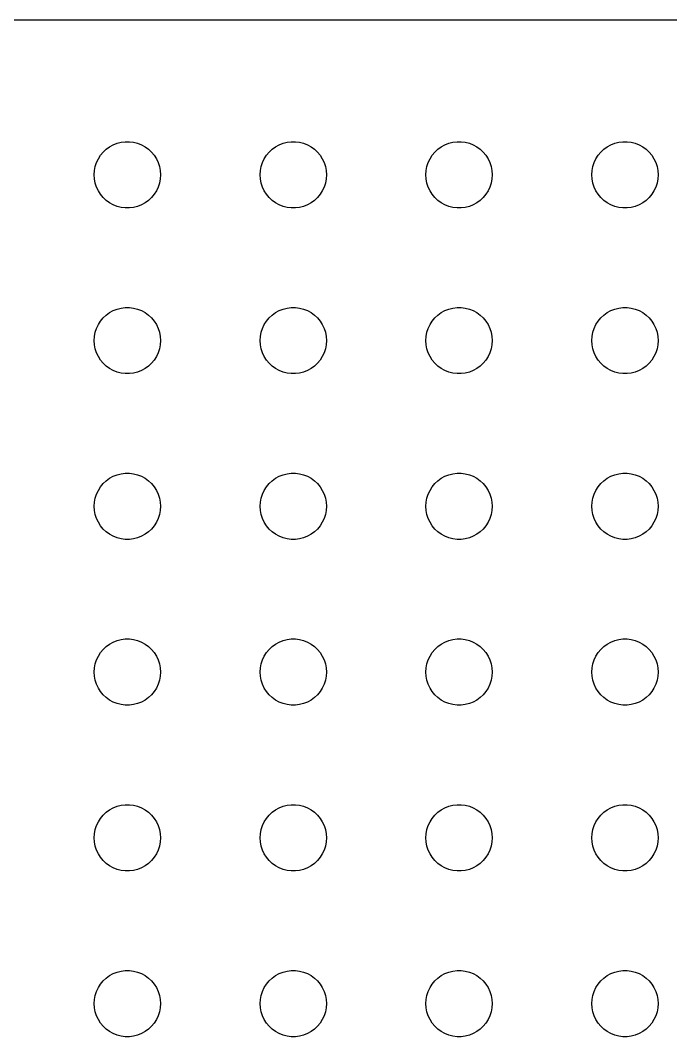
# Model space of a CAD drawing. Header units: metres. Extents: x -112 to 112, y -97 to 97.
# Drawn here: x 55.16 to 84.57, y 51 to 96.99 of the extents above; entities that cross this region are included whole.
import ezdxf

# ---------------------------------------------------------------- set-up
doc = ezdxf.new("R2010")
doc.units = ezdxf.units.M

msp = doc.modelspace()

# ---------------------------------------------------------------- linework, layer by layer
for p, q in [((107.314, 96.9901), (-107.314, 96.9901)), ((58.9065, 91.0268), (59.0439, 91.1558)), ((59.0439, 91.1558), (59.1963, 91.2665)), ((59.1963, 91.2665), (59.3613, 91.3572)), ((59.3613, 91.3572), (59.5365, 91.4266)), ((59.5365, 91.4266), (59.7189, 91.4734)), ((59.7189, 91.4734), (59.9058, 91.497)), ((59.9058, 91.497), (60.0942, 91.497)), ((60.0942, 91.497), (60.2811, 91.4734)), ((60.2811, 91.4734), (60.4635, 91.4266)), ((60.4635, 91.4266), (60.6387, 91.3572)), ((60.6387, 91.3572), (60.8037, 91.2665)), ((60.8037, 91.2665), (60.9561, 91.1558)), ((60.9561, 91.1558), (61.0934, 91.0268)), ((66.4065, 91.0268), (66.5439, 91.1558)), ((66.5439, 91.1558), (66.6963, 91.2665)), ((66.6963, 91.2665), (66.8613, 91.3572)), ((66.8613, 91.3572), (67.0365, 91.4266)), ((67.0365, 91.4266), (67.2189, 91.4734)), ((67.2189, 91.4734), (67.4058, 91.497)), ((67.4058, 91.497), (67.5942, 91.497)), ((67.5942, 91.497), (67.7811, 91.4734)), ((67.7811, 91.4734), (67.9635, 91.4266)), ((67.9635, 91.4266), (68.1387, 91.3572)), ((68.1387, 91.3572), (68.3037, 91.2665)), ((68.3037, 91.2665), (68.4561, 91.1558)), ((68.4561, 91.1558), (68.5934, 91.0268)), ((73.9065, 91.0268), (74.0439, 91.1558)), ((74.0439, 91.1558), (74.1963, 91.2665)), ((74.1963, 91.2665), (74.3613, 91.3572)), ((74.3613, 91.3572), (74.5365, 91.4266)), ((74.5365, 91.4266), (74.7189, 91.4734)), ((74.7189, 91.4734), (74.9058, 91.497)), ((74.9058, 91.497), (75.0942, 91.497)), ((75.0942, 91.497), (75.2811, 91.4734)), ((75.2811, 91.4734), (75.4635, 91.4266)), ((75.4635, 91.4266), (75.6387, 91.3572)), ((75.6387, 91.3572), (75.8037, 91.2665)), ((75.8037, 91.2665), (75.9561, 91.1558)), ((75.9561, 91.1558), (76.0934, 91.0268)), ((81.4065, 91.0268), (81.5439, 91.1558)), ((81.5439, 91.1558), (81.6963, 91.2665)), ((81.6963, 91.2665), (81.8613, 91.3572)), ((81.8613, 91.3572), (82.0365, 91.4266)), ((82.0365, 91.4266), (82.2189, 91.4734)), ((82.2189, 91.4734), (82.4058, 91.497)), ((82.4058, 91.497), (82.5942, 91.497)), ((82.5942, 91.497), (82.7811, 91.4734)), ((82.7811, 91.4734), (82.9635, 91.4266)), ((82.9635, 91.4266), (83.1387, 91.3572)), ((83.1387, 91.3572), (83.3037, 91.2665)), ((83.3037, 91.2665), (83.4561, 91.1558)), ((83.4561, 91.1558), (83.5934, 91.0268)), ((58.6053, 90.5522), (58.6855, 90.7226)), ((58.6855, 90.7226), (58.7865, 90.8817)), ((58.7865, 90.8817), (58.9065, 91.0268)), ((61.0934, 91.0268), (61.2135, 90.8817)), ((61.2135, 90.8817), (61.3145, 90.7226)), ((61.3145, 90.7226), (61.3947, 90.5522)), ((66.1053, 90.5522), (66.1855, 90.7226)), ((66.1855, 90.7226), (66.2865, 90.8817)), ((66.2865, 90.8817), (66.4065, 91.0268)), ((68.5934, 91.0268), (68.7135, 90.8817)), ((68.7135, 90.8817), (68.8145, 90.7226)), ((68.8145, 90.7226), (68.8947, 90.5522)), ((73.6053, 90.5522), (73.6855, 90.7226)), ((73.6855, 90.7226), (73.7865, 90.8817)), ((73.7865, 90.8817), (73.9065, 91.0268)), ((76.0934, 91.0268), (76.2135, 90.8817)), ((76.2135, 90.8817), (76.3145, 90.7226)), ((76.3145, 90.7226), (76.3947, 90.5522)), ((81.1053, 90.5522), (81.1855, 90.7226)), ((81.1855, 90.7226), (81.2865, 90.8817)), ((81.2865, 90.8817), (81.4065, 91.0268)), ((83.5934, 91.0268), (83.7135, 90.8817)), ((83.7135, 90.8817), (83.8145, 90.7226)), ((83.8145, 90.7226), (83.8947, 90.5522)), ((58.5, 90), (58.5118, 90.188)), ((58.5118, 90.188), (58.5471, 90.373)), ((58.5471, 90.373), (58.6053, 90.5522)), ((61.3947, 90.5522), (61.4529, 90.373)), ((61.4529, 90.373), (61.4882, 90.188)), ((61.4882, 90.188), (61.5, 90)), ((66, 90), (66.0118, 90.188)), ((66.0118, 90.188), (66.0471, 90.373)), ((66.0471, 90.373), (66.1053, 90.5522)), ((68.8947, 90.5522), (68.9529, 90.373)), ((68.9529, 90.373), (68.9882, 90.188)), ((68.9882, 90.188), (69, 90)), ((73.5, 90), (73.5118, 90.188)), ((73.5118, 90.188), (73.5471, 90.373)), ((73.5471, 90.373), (73.6053, 90.5522)), ((76.3947, 90.5522), (76.4529, 90.373)), ((76.4529, 90.373), (76.4882, 90.188)), ((76.4882, 90.188), (76.5, 90)), ((81, 90), (81.0118, 90.188)), ((81.0118, 90.188), (81.0471, 90.373)), ((81.0471, 90.373), (81.1053, 90.5522)), ((83.8947, 90.5522), (83.9529, 90.373)), ((83.9529, 90.373), (83.9882, 90.188)), ((83.9882, 90.188), (84, 90)), ((58.5118, 89.812), (58.5, 90)), ((58.5471, 89.627), (58.5118, 89.812)), ((61.4882, 89.812), (61.4529, 89.627)), ((61.5, 90), (61.4882, 89.812)), ((66.0118, 89.812), (66, 90)), ((66.0471, 89.627), (66.0118, 89.812)), ((68.9882, 89.812), (68.9529, 89.627)), ((69, 90), (68.9882, 89.812)), ((73.5118, 89.812), (73.5, 90)), ((73.5471, 89.627), (73.5118, 89.812)), ((76.4882, 89.812), (76.4529, 89.627)), ((76.5, 90), (76.4882, 89.812)), ((81.0118, 89.812), (81, 90)), ((81.0471, 89.627), (81.0118, 89.812)), ((83.9882, 89.812), (83.9529, 89.627)), ((84, 90), (83.9882, 89.812)), ((58.6053, 89.4478), (58.5471, 89.627)), ((58.6855, 89.2774), (58.6053, 89.4478)), ((58.7865, 89.1183), (58.6855, 89.2774)), ((61.3145, 89.2774), (61.2135, 89.1183)), ((61.3947, 89.4478), (61.3145, 89.2774)), ((61.4529, 89.627), (61.3947, 89.4478)), ((66.1053, 89.4478), (66.0471, 89.627)), ((66.1855, 89.2774), (66.1053, 89.4478)), ((66.2865, 89.1183), (66.1855, 89.2774)), ((68.8145, 89.2774), (68.7135, 89.1183)), ((68.8947, 89.4478), (68.8145, 89.2774)), ((68.9529, 89.627), (68.8947, 89.4478)), ((73.6053, 89.4478), (73.5471, 89.627)), ((73.6855, 89.2774), (73.6053, 89.4478)), ((73.7865, 89.1183), (73.6855, 89.2774)), ((76.3145, 89.2774), (76.2135, 89.1183)), ((76.3947, 89.4478), (76.3145, 89.2774)), ((76.4529, 89.627), (76.3947, 89.4478)), ((81.1053, 89.4478), (81.0471, 89.627)), ((81.1855, 89.2774), (81.1053, 89.4478)), ((81.2865, 89.1183), (81.1855, 89.2774)), ((83.8145, 89.2774), (83.7135, 89.1183)), ((83.8947, 89.4478), (83.8145, 89.2774)), ((83.9529, 89.627), (83.8947, 89.4478)), ((58.9065, 88.9732), (58.7865, 89.1183)), ((59.0439, 88.8442), (58.9065, 88.9732)), ((59.1963, 88.7335), (59.0439, 88.8442)), ((60.9561, 88.8442), (60.8037, 88.7335)), ((61.0934, 88.9732), (60.9561, 88.8442)), ((61.2135, 89.1183), (61.0934, 88.9732)), ((66.4065, 88.9732), (66.2865, 89.1183)), ((66.5439, 88.8442), (66.4065, 88.9732)), ((66.6963, 88.7335), (66.5439, 88.8442)), ((68.4561, 88.8442), (68.3037, 88.7335)), ((68.5934, 88.9732), (68.4561, 88.8442)), ((68.7135, 89.1183), (68.5934, 88.9732)), ((73.9065, 88.9732), (73.7865, 89.1183)), ((74.0439, 88.8442), (73.9065, 88.9732)), ((74.1963, 88.7335), (74.0439, 88.8442)), ((75.9561, 88.8442), (75.8037, 88.7335)), ((76.0934, 88.9732), (75.9561, 88.8442)), ((76.2135, 89.1183), (76.0934, 88.9732)), ((81.4065, 88.9732), (81.2865, 89.1183)), ((81.5439, 88.8442), (81.4065, 88.9732)), ((81.6963, 88.7335), (81.5439, 88.8442)), ((83.4561, 88.8442), (83.3037, 88.7335)), ((83.5934, 88.9732), (83.4561, 88.8442)), ((83.7135, 89.1183), (83.5934, 88.9732)), ((59.3613, 88.6428), (59.1963, 88.7335)), ((59.5365, 88.5734), (59.3613, 88.6428)), ((59.7189, 88.5266), (59.5365, 88.5734)), ((59.9058, 88.503), (59.7189, 88.5266)), ((60.0942, 88.503), (59.9058, 88.503)), ((60.2811, 88.5266), (60.0942, 88.503)), ((60.4635, 88.5734), (60.2811, 88.5266)), ((60.6387, 88.6428), (60.4635, 88.5734)), ((60.8037, 88.7335), (60.6387, 88.6428)), ((66.8613, 88.6428), (66.6963, 88.7335)), ((67.0365, 88.5734), (66.8613, 88.6428)), ((67.2189, 88.5266), (67.0365, 88.5734)), ((67.4058, 88.503), (67.2189, 88.5266)), ((67.5942, 88.503), (67.4058, 88.503)), ((67.7811, 88.5266), (67.5942, 88.503)), ((67.9635, 88.5734), (67.7811, 88.5266)), ((68.1387, 88.6428), (67.9635, 88.5734)), ((68.3037, 88.7335), (68.1387, 88.6428)), ((74.3613, 88.6428), (74.1963, 88.7335)), ((74.5365, 88.5734), (74.3613, 88.6428)), ((74.7189, 88.5266), (74.5365, 88.5734)), ((74.9058, 88.503), (74.7189, 88.5266)), ((75.0942, 88.503), (74.9058, 88.503)), ((75.2811, 88.5266), (75.0942, 88.503)), ((75.4635, 88.5734), (75.2811, 88.5266)), ((75.6387, 88.6428), (75.4635, 88.5734)), ((75.8037, 88.7335), (75.6387, 88.6428)), ((81.8613, 88.6428), (81.6963, 88.7335)), ((82.0365, 88.5734), (81.8613, 88.6428)), ((82.2189, 88.5266), (82.0365, 88.5734)), ((82.4058, 88.503), (82.2189, 88.5266)), ((82.5942, 88.503), (82.4058, 88.503)), ((82.7811, 88.5266), (82.5942, 88.503)), ((82.9635, 88.5734), (82.7811, 88.5266)), ((83.1387, 88.6428), (82.9635, 88.5734)), ((83.3037, 88.7335), (83.1387, 88.6428)), ((59.0439, 83.6558), (59.1963, 83.7665)), ((59.1963, 83.7665), (59.3613, 83.8572)), ((59.3613, 83.8572), (59.5365, 83.9266)), ((59.5365, 83.9266), (59.7189, 83.9734)), ((59.7189, 83.9734), (59.9058, 83.997)), ((59.9058, 83.997), (60.0942, 83.997)), ((60.0942, 83.997), (60.2811, 83.9734)), ((60.2811, 83.9734), (60.4635, 83.9266)), ((60.4635, 83.9266), (60.6387, 83.8572)), ((60.6387, 83.8572), (60.8037, 83.7665)), ((60.8037, 83.7665), (60.9561, 83.6558)), ((66.5439, 83.6558), (66.6963, 83.7665)), ((66.6963, 83.7665), (66.8613, 83.8572)), ((66.8613, 83.8572), (67.0365, 83.9266)), ((67.0365, 83.9266), (67.2189, 83.9734)), ((67.2189, 83.9734), (67.4058, 83.997)), ((67.4058, 83.997), (67.5942, 83.997)), ((67.5942, 83.997), (67.7811, 83.9734)), ((67.7811, 83.9734), (67.9635, 83.9266)), ((67.9635, 83.9266), (68.1387, 83.8572)), ((68.1387, 83.8572), (68.3037, 83.7665)), ((68.3037, 83.7665), (68.4561, 83.6558)), ((74.0439, 83.6558), (74.1963, 83.7665)), ((74.1963, 83.7665), (74.3613, 83.8572)), ((74.3613, 83.8572), (74.5365, 83.9266)), ((74.5365, 83.9266), (74.7189, 83.9734)), ((74.7189, 83.9734), (74.9058, 83.997)), ((74.9058, 83.997), (75.0942, 83.997)), ((75.0942, 83.997), (75.2811, 83.9734)), ((75.2811, 83.9734), (75.4635, 83.9266)), ((75.4635, 83.9266), (75.6387, 83.8572)), ((75.6387, 83.8572), (75.8037, 83.7665)), ((75.8037, 83.7665), (75.9561, 83.6558)), ((81.5439, 83.6558), (81.6963, 83.7665)), ((81.6963, 83.7665), (81.8613, 83.8572)), ((81.8613, 83.8572), (82.0365, 83.9266)), ((82.0365, 83.9266), (82.2189, 83.9734)), ((82.2189, 83.9734), (82.4058, 83.997)), ((82.4058, 83.997), (82.5942, 83.997)), ((82.5942, 83.997), (82.7811, 83.9734)), ((82.7811, 83.9734), (82.9635, 83.9266)), ((82.9635, 83.9266), (83.1387, 83.8572)), ((83.1387, 83.8572), (83.3037, 83.7665)), ((83.3037, 83.7665), (83.4561, 83.6558)), ((58.6855, 83.2226), (58.7865, 83.3817)), ((58.7865, 83.3817), (58.9065, 83.5268)), ((58.9065, 83.5268), (59.0439, 83.6558)), ((60.9561, 83.6558), (61.0934, 83.5268)), ((61.0934, 83.5268), (61.2135, 83.3817)), ((61.2135, 83.3817), (61.3145, 83.2226)), ((66.1855, 83.2226), (66.2865, 83.3817)), ((66.2865, 83.3817), (66.4065, 83.5268)), ((66.4065, 83.5268), (66.5439, 83.6558)), ((68.4561, 83.6558), (68.5934, 83.5268)), ((68.5934, 83.5268), (68.7135, 83.3817)), ((68.7135, 83.3817), (68.8145, 83.2226)), ((73.6855, 83.2226), (73.7865, 83.3817)), ((73.7865, 83.3817), (73.9065, 83.5268)), ((73.9065, 83.5268), (74.0439, 83.6558)), ((75.9561, 83.6558), (76.0934, 83.5268)), ((76.0934, 83.5268), (76.2135, 83.3817)), ((76.2135, 83.3817), (76.3145, 83.2226)), ((81.1855, 83.2226), (81.2865, 83.3817)), ((81.2865, 83.3817), (81.4065, 83.5268)), ((81.4065, 83.5268), (81.5439, 83.6558)), ((83.4561, 83.6558), (83.5934, 83.5268)), ((83.5934, 83.5268), (83.7135, 83.3817)), ((83.7135, 83.3817), (83.8145, 83.2226)), ((58.5118, 82.688), (58.5471, 82.873)), ((58.5471, 82.873), (58.6053, 83.0522)), ((58.6053, 83.0522), (58.6855, 83.2226)), ((61.3145, 83.2226), (61.3947, 83.0522)), ((61.3947, 83.0522), (61.4529, 82.873)), ((61.4529, 82.873), (61.4882, 82.688)), ((66.0118, 82.688), (66.0471, 82.873)), ((66.0471, 82.873), (66.1053, 83.0522)), ((66.1053, 83.0522), (66.1855, 83.2226)), ((68.8145, 83.2226), (68.8947, 83.0522)), ((68.8947, 83.0522), (68.9529, 82.873)), ((68.9529, 82.873), (68.9882, 82.688)), ((73.5118, 82.688), (73.5471, 82.873)), ((73.5471, 82.873), (73.6053, 83.0522)), ((73.6053, 83.0522), (73.6855, 83.2226)), ((76.3145, 83.2226), (76.3947, 83.0522)), ((76.3947, 83.0522), (76.4529, 82.873)), ((76.4529, 82.873), (76.4882, 82.688)), ((81.0118, 82.688), (81.0471, 82.873)), ((81.0471, 82.873), (81.1053, 83.0522)), ((81.1053, 83.0522), (81.1855, 83.2226)), ((83.8145, 83.2226), (83.8947, 83.0522)), ((83.8947, 83.0522), (83.9529, 82.873)), ((83.9529, 82.873), (83.9882, 82.688)), ((58.5, 82.5), (58.5118, 82.688)), ((58.5118, 82.312), (58.5, 82.5)), ((61.4882, 82.688), (61.5, 82.5)), ((61.5, 82.5), (61.4882, 82.312)), ((66, 82.5), (66.0118, 82.688)), ((66.0118, 82.312), (66, 82.5)), ((68.9882, 82.688), (69, 82.5)), ((69, 82.5), (68.9882, 82.312)), ((73.5, 82.5), (73.5118, 82.688)), ((73.5118, 82.312), (73.5, 82.5)), ((76.4882, 82.688), (76.5, 82.5)), ((76.5, 82.5), (76.4882, 82.312)), ((81, 82.5), (81.0118, 82.688)), ((81.0118, 82.312), (81, 82.5)), ((83.9882, 82.688), (84, 82.5)), ((84, 82.5), (83.9882, 82.312)), ((58.5471, 82.127), (58.5118, 82.312)), ((58.6053, 81.9478), (58.5471, 82.127)), ((58.6855, 81.7774), (58.6053, 81.9478)), ((61.3947, 81.9478), (61.3145, 81.7774)), ((61.4529, 82.127), (61.3947, 81.9478)), ((61.4882, 82.312), (61.4529, 82.127)), ((66.0471, 82.127), (66.0118, 82.312)), ((66.1053, 81.9478), (66.0471, 82.127)), ((66.1855, 81.7774), (66.1053, 81.9478)), ((68.8947, 81.9478), (68.8145, 81.7774)), ((68.9529, 82.127), (68.8947, 81.9478)), ((68.9882, 82.312), (68.9529, 82.127)), ((73.5471, 82.127), (73.5118, 82.312)), ((73.6053, 81.9478), (73.5471, 82.127)), ((73.6855, 81.7774), (73.6053, 81.9478)), ((76.3947, 81.9478), (76.3145, 81.7774)), ((76.4529, 82.127), (76.3947, 81.9478)), ((76.4882, 82.312), (76.4529, 82.127)), ((81.0471, 82.127), (81.0118, 82.312)), ((81.1053, 81.9478), (81.0471, 82.127)), ((81.1855, 81.7774), (81.1053, 81.9478)), ((83.8947, 81.9478), (83.8145, 81.7774)), ((83.9529, 82.127), (83.8947, 81.9478)), ((83.9882, 82.312), (83.9529, 82.127)), ((58.7865, 81.6183), (58.6855, 81.7774)), ((58.9065, 81.4732), (58.7865, 81.6183)), ((59.0439, 81.3442), (58.9065, 81.4732)), ((61.0934, 81.4732), (60.9561, 81.3442)), ((61.2135, 81.6183), (61.0934, 81.4732)), ((61.3145, 81.7774), (61.2135, 81.6183)), ((66.2865, 81.6183), (66.1855, 81.7774)), ((66.4065, 81.4732), (66.2865, 81.6183)), ((66.5439, 81.3442), (66.4065, 81.4732)), ((68.5934, 81.4732), (68.4561, 81.3442)), ((68.7135, 81.6183), (68.5934, 81.4732)), ((68.8145, 81.7774), (68.7135, 81.6183)), ((73.7865, 81.6183), (73.6855, 81.7774)), ((73.9065, 81.4732), (73.7865, 81.6183)), ((74.0439, 81.3442), (73.9065, 81.4732)), ((76.0934, 81.4732), (75.9561, 81.3442)), ((76.2135, 81.6183), (76.0934, 81.4732)), ((76.3145, 81.7774), (76.2135, 81.6183)), ((81.2865, 81.6183), (81.1855, 81.7774)), ((81.4065, 81.4732), (81.2865, 81.6183)), ((81.5439, 81.3442), (81.4065, 81.4732)), ((83.5934, 81.4732), (83.4561, 81.3442)), ((83.7135, 81.6183), (83.5934, 81.4732)), ((83.8145, 81.7774), (83.7135, 81.6183)), ((59.1963, 81.2335), (59.0439, 81.3442)), ((59.3613, 81.1428), (59.1963, 81.2335)), ((59.5365, 81.0734), (59.3613, 81.1428)), ((59.7189, 81.0266), (59.5365, 81.0734)), ((59.9058, 81.003), (59.7189, 81.0266)), ((60.0942, 81.003), (59.9058, 81.003)), ((60.2811, 81.0266), (60.0942, 81.003)), ((60.4635, 81.0734), (60.2811, 81.0266)), ((60.6387, 81.1428), (60.4635, 81.0734)), ((60.8037, 81.2335), (60.6387, 81.1428)), ((60.9561, 81.3442), (60.8037, 81.2335)), ((66.6963, 81.2335), (66.5439, 81.3442)), ((66.8613, 81.1428), (66.6963, 81.2335)), ((67.0365, 81.0734), (66.8613, 81.1428)), ((67.2189, 81.0266), (67.0365, 81.0734)), ((67.4058, 81.003), (67.2189, 81.0266)), ((67.5942, 81.003), (67.4058, 81.003)), ((67.7811, 81.0266), (67.5942, 81.003)), ((67.9635, 81.0734), (67.7811, 81.0266)), ((68.1387, 81.1428), (67.9635, 81.0734)), ((68.3037, 81.2335), (68.1387, 81.1428)), ((68.4561, 81.3442), (68.3037, 81.2335)), ((74.1963, 81.2335), (74.0439, 81.3442)), ((74.3613, 81.1428), (74.1963, 81.2335)), ((74.5365, 81.0734), (74.3613, 81.1428)), ((74.7189, 81.0266), (74.5365, 81.0734)), ((74.9058, 81.003), (74.7189, 81.0266)), ((75.0942, 81.003), (74.9058, 81.003)), ((75.2811, 81.0266), (75.0942, 81.003)), ((75.4635, 81.0734), (75.2811, 81.0266)), ((75.6387, 81.1428), (75.4635, 81.0734)), ((75.8037, 81.2335), (75.6387, 81.1428)), ((75.9561, 81.3442), (75.8037, 81.2335)), ((81.6963, 81.2335), (81.5439, 81.3442)), ((81.8613, 81.1428), (81.6963, 81.2335)), ((82.0365, 81.0734), (81.8613, 81.1428)), ((82.2189, 81.0266), (82.0365, 81.0734)), ((82.4058, 81.003), (82.2189, 81.0266)), ((82.5942, 81.003), (82.4058, 81.003)), ((82.7811, 81.0266), (82.5942, 81.003)), ((82.9635, 81.0734), (82.7811, 81.0266)), ((83.1387, 81.1428), (82.9635, 81.0734)), ((83.3037, 81.2335), (83.1387, 81.1428)), ((83.4561, 81.3442), (83.3037, 81.2335)), ((59.1963, 76.2665), (59.3613, 76.3572)), ((59.3613, 76.3572), (59.5365, 76.4266)), ((59.5365, 76.4266), (59.7189, 76.4734)), ((59.7189, 76.4734), (59.9058, 76.497)), ((59.9058, 76.497), (60.0942, 76.497)), ((60.0942, 76.497), (60.2811, 76.4734)), ((60.2811, 76.4734), (60.4635, 76.4266)), ((60.4635, 76.4266), (60.6387, 76.3572)), ((60.6387, 76.3572), (60.8037, 76.2665)), ((66.6963, 76.2665), (66.8613, 76.3572)), ((66.8613, 76.3572), (67.0365, 76.4266)), ((67.0365, 76.4266), (67.2189, 76.4734)), ((67.2189, 76.4734), (67.4058, 76.497)), ((67.4058, 76.497), (67.5942, 76.497)), ((67.5942, 76.497), (67.7811, 76.4734)), ((67.7811, 76.4734), (67.9635, 76.4266)), ((67.9635, 76.4266), (68.1387, 76.3572)), ((68.1387, 76.3572), (68.3037, 76.2665)), ((74.1963, 76.2665), (74.3613, 76.3572)), ((74.3613, 76.3572), (74.5365, 76.4266)), ((74.5365, 76.4266), (74.7189, 76.4734)), ((74.7189, 76.4734), (74.9058, 76.497)), ((74.9058, 76.497), (75.0942, 76.497)), ((75.0942, 76.497), (75.2811, 76.4734)), ((75.2811, 76.4734), (75.4635, 76.4266)), ((75.4635, 76.4266), (75.6387, 76.3572)), ((75.6387, 76.3572), (75.8037, 76.2665)), ((81.6963, 76.2665), (81.8613, 76.3572)), ((81.8613, 76.3572), (82.0365, 76.4266)), ((82.0365, 76.4266), (82.2189, 76.4734)), ((82.2189, 76.4734), (82.4058, 76.497)), ((82.4058, 76.497), (82.5942, 76.497)), ((82.5942, 76.497), (82.7811, 76.4734)), ((82.7811, 76.4734), (82.9635, 76.4266)), ((82.9635, 76.4266), (83.1387, 76.3572)), ((83.1387, 76.3572), (83.3037, 76.2665)), ((58.6855, 75.7226), (58.7865, 75.8817)), ((58.7865, 75.8817), (58.9065, 76.0268)), ((58.9065, 76.0268), (59.0439, 76.1558)), ((59.0439, 76.1558), (59.1963, 76.2665)), ((60.8037, 76.2665), (60.9561, 76.1558)), ((60.9561, 76.1558), (61.0934, 76.0268)), ((61.0934, 76.0268), (61.2135, 75.8817)), ((61.2135, 75.8817), (61.3145, 75.7226)), ((66.1855, 75.7226), (66.2865, 75.8817)), ((66.2865, 75.8817), (66.4065, 76.0268)), ((66.4065, 76.0268), (66.5439, 76.1558)), ((66.5439, 76.1558), (66.6963, 76.2665)), ((68.3037, 76.2665), (68.4561, 76.1558)), ((68.4561, 76.1558), (68.5934, 76.0268)), ((68.5934, 76.0268), (68.7135, 75.8817)), ((68.7135, 75.8817), (68.8145, 75.7226)), ((73.6855, 75.7226), (73.7865, 75.8817)), ((73.7865, 75.8817), (73.9065, 76.0268)), ((73.9065, 76.0268), (74.0439, 76.1558)), ((74.0439, 76.1558), (74.1963, 76.2665)), ((75.8037, 76.2665), (75.9561, 76.1558)), ((75.9561, 76.1558), (76.0934, 76.0268)), ((76.0934, 76.0268), (76.2135, 75.8817)), ((76.2135, 75.8817), (76.3145, 75.7226)), ((81.1855, 75.7226), (81.2865, 75.8817)), ((81.2865, 75.8817), (81.4065, 76.0268)), ((81.4065, 76.0268), (81.5439, 76.1558)), ((81.5439, 76.1558), (81.6963, 76.2665)), ((83.3037, 76.2665), (83.4561, 76.1558)), ((83.4561, 76.1558), (83.5934, 76.0268)), ((83.5934, 76.0268), (83.7135, 75.8817)), ((83.7135, 75.8817), (83.8145, 75.7226)), ((58.5471, 75.373), (58.6053, 75.5522)), ((58.6053, 75.5522), (58.6855, 75.7226)), ((61.3145, 75.7226), (61.3947, 75.5522)), ((61.3947, 75.5522), (61.4529, 75.373)), ((66.0471, 75.373), (66.1053, 75.5522)), ((66.1053, 75.5522), (66.1855, 75.7226)), ((68.8145, 75.7226), (68.8947, 75.5522)), ((68.8947, 75.5522), (68.9529, 75.373)), ((73.5471, 75.373), (73.6053, 75.5522)), ((73.6053, 75.5522), (73.6855, 75.7226)), ((76.3145, 75.7226), (76.3947, 75.5522)), ((76.3947, 75.5522), (76.4529, 75.373)), ((81.0471, 75.373), (81.1053, 75.5522)), ((81.1053, 75.5522), (81.1855, 75.7226)), ((83.8145, 75.7226), (83.8947, 75.5522)), ((83.8947, 75.5522), (83.9529, 75.373)), ((58.5, 75), (58.5118, 75.188)), ((58.5118, 74.812), (58.5, 75)), ((58.5118, 75.188), (58.5471, 75.373)), ((61.4529, 75.373), (61.4882, 75.188)), ((61.4882, 75.188), (61.5, 75)), ((61.5, 75), (61.4882, 74.812)), ((66, 75), (66.0118, 75.188)), ((66.0118, 74.812), (66, 75)), ((66.0118, 75.188), (66.0471, 75.373)), ((68.9529, 75.373), (68.9882, 75.188)), ((68.9882, 75.188), (69, 75)), ((69, 75), (68.9882, 74.812)), ((73.5, 75), (73.5118, 75.188)), ((73.5118, 74.812), (73.5, 75)), ((73.5118, 75.188), (73.5471, 75.373)), ((76.4529, 75.373), (76.4882, 75.188)), ((76.4882, 75.188), (76.5, 75)), ((76.5, 75), (76.4882, 74.812)), ((81, 75), (81.0118, 75.188)), ((81.0118, 74.812), (81, 75)), ((81.0118, 75.188), (81.0471, 75.373)), ((83.9529, 75.373), (83.9882, 75.188)), ((83.9882, 75.188), (84, 75)), ((84, 75), (83.9882, 74.812)), ((58.5471, 74.627), (58.5118, 74.812)), ((58.6053, 74.4478), (58.5471, 74.627)), ((61.4529, 74.627), (61.3947, 74.4478)), ((61.4882, 74.812), (61.4529, 74.627)), ((66.0471, 74.627), (66.0118, 74.812)), ((66.1053, 74.4478), (66.0471, 74.627)), ((68.9529, 74.627), (68.8947, 74.4478)), ((68.9882, 74.812), (68.9529, 74.627)), ((73.5471, 74.627), (73.5118, 74.812)), ((73.6053, 74.4478), (73.5471, 74.627)), ((76.4529, 74.627), (76.3947, 74.4478)), ((76.4882, 74.812), (76.4529, 74.627)), ((81.0471, 74.627), (81.0118, 74.812)), ((81.1053, 74.4478), (81.0471, 74.627)), ((83.9529, 74.627), (83.8947, 74.4478)), ((83.9882, 74.812), (83.9529, 74.627)), ((58.6855, 74.2774), (58.6053, 74.4478)), ((58.7865, 74.1183), (58.6855, 74.2774)), ((58.9065, 73.9732), (58.7865, 74.1183)), ((61.2135, 74.1183), (61.0934, 73.9732)), ((61.3145, 74.2774), (61.2135, 74.1183)), ((61.3947, 74.4478), (61.3145, 74.2774)), ((66.1855, 74.2774), (66.1053, 74.4478)), ((66.2865, 74.1183), (66.1855, 74.2774)), ((66.4065, 73.9732), (66.2865, 74.1183)), ((68.7135, 74.1183), (68.5934, 73.9732)), ((68.8145, 74.2774), (68.7135, 74.1183)), ((68.8947, 74.4478), (68.8145, 74.2774)), ((73.6855, 74.2774), (73.6053, 74.4478)), ((73.7865, 74.1183), (73.6855, 74.2774)), ((73.9065, 73.9732), (73.7865, 74.1183)), ((76.2135, 74.1183), (76.0934, 73.9732)), ((76.3145, 74.2774), (76.2135, 74.1183)), ((76.3947, 74.4478), (76.3145, 74.2774)), ((81.1855, 74.2774), (81.1053, 74.4478)), ((81.2865, 74.1183), (81.1855, 74.2774)), ((81.4065, 73.9732), (81.2865, 74.1183)), ((83.7135, 74.1183), (83.5934, 73.9732)), ((83.8145, 74.2774), (83.7135, 74.1183)), ((83.8947, 74.4478), (83.8145, 74.2774)), ((59.0439, 73.8442), (58.9065, 73.9732)), ((59.1963, 73.7335), (59.0439, 73.8442)), ((59.3613, 73.6428), (59.1963, 73.7335)), ((59.5365, 73.5734), (59.3613, 73.6428)), ((60.6387, 73.6428), (60.4635, 73.5734)), ((60.8037, 73.7335), (60.6387, 73.6428)), ((60.9561, 73.8442), (60.8037, 73.7335)), ((61.0934, 73.9732), (60.9561, 73.8442)), ((66.5439, 73.8442), (66.4065, 73.9732)), ((66.6963, 73.7335), (66.5439, 73.8442)), ((66.8613, 73.6428), (66.6963, 73.7335)), ((67.0365, 73.5734), (66.8613, 73.6428)), ((68.1387, 73.6428), (67.9635, 73.5734)), ((68.3037, 73.7335), (68.1387, 73.6428)), ((68.4561, 73.8442), (68.3037, 73.7335)), ((68.5934, 73.9732), (68.4561, 73.8442)), ((74.0439, 73.8442), (73.9065, 73.9732)), ((74.1963, 73.7335), (74.0439, 73.8442)), ((74.3613, 73.6428), (74.1963, 73.7335)), ((74.5365, 73.5734), (74.3613, 73.6428)), ((75.6387, 73.6428), (75.4635, 73.5734)), ((75.8037, 73.7335), (75.6387, 73.6428)), ((75.9561, 73.8442), (75.8037, 73.7335)), ((76.0934, 73.9732), (75.9561, 73.8442)), ((81.5439, 73.8442), (81.4065, 73.9732)), ((81.6963, 73.7335), (81.5439, 73.8442)), ((81.8613, 73.6428), (81.6963, 73.7335)), ((82.0365, 73.5734), (81.8613, 73.6428)), ((83.1387, 73.6428), (82.9635, 73.5734)), ((83.3037, 73.7335), (83.1387, 73.6428)), ((83.4561, 73.8442), (83.3037, 73.7335)), ((83.5934, 73.9732), (83.4561, 73.8442)), ((59.7189, 73.5266), (59.5365, 73.5734)), ((59.9058, 73.503), (59.7189, 73.5266)), ((60.0942, 73.503), (59.9058, 73.503)), ((60.2811, 73.5266), (60.0942, 73.503)), ((60.4635, 73.5734), (60.2811, 73.5266)), ((67.2189, 73.5266), (67.0365, 73.5734)), ((67.4058, 73.503), (67.2189, 73.5266)), ((67.5942, 73.503), (67.4058, 73.503)), ((67.7811, 73.5266), (67.5942, 73.503)), ((67.9635, 73.5734), (67.7811, 73.5266)), ((74.7189, 73.5266), (74.5365, 73.5734)), ((74.9058, 73.503), (74.7189, 73.5266)), ((75.0942, 73.503), (74.9058, 73.503)), ((75.2811, 73.5266), (75.0942, 73.503)), ((75.4635, 73.5734), (75.2811, 73.5266)), ((82.2189, 73.5266), (82.0365, 73.5734)), ((82.4058, 73.503), (82.2189, 73.5266)), ((82.5942, 73.503), (82.4058, 73.503)), ((82.7811, 73.5266), (82.5942, 73.503)), ((82.9635, 73.5734), (82.7811, 73.5266)), ((59.7189, 68.9734), (59.9058, 68.997)), ((59.9058, 68.997), (60.0942, 68.997)), ((60.0942, 68.997), (60.2811, 68.9734)), ((67.2189, 68.9734), (67.4058, 68.997)), ((67.4058, 68.997), (67.5942, 68.997)), ((67.5942, 68.997), (67.7811, 68.9734)), ((74.7189, 68.9734), (74.9058, 68.997)), ((74.9058, 68.997), (75.0942, 68.997)), ((75.0942, 68.997), (75.2811, 68.9734)), ((82.2189, 68.9734), (82.4058, 68.997)), ((82.4058, 68.997), (82.5942, 68.997)), ((82.5942, 68.997), (82.7811, 68.9734)), ((58.7865, 68.3817), (58.9065, 68.5268)), ((58.9065, 68.5268), (59.0439, 68.6558)), ((59.0439, 68.6558), (59.1963, 68.7665)), ((59.1963, 68.7665), (59.3613, 68.8572)), ((59.3613, 68.8572), (59.5365, 68.9266)), ((59.5365, 68.9266), (59.7189, 68.9734)), ((60.2811, 68.9734), (60.4635, 68.9266)), ((60.4635, 68.9266), (60.6387, 68.8572)), ((60.6387, 68.8572), (60.8037, 68.7665)), ((60.8037, 68.7665), (60.9561, 68.6558)), ((60.9561, 68.6558), (61.0934, 68.5268)), ((61.0934, 68.5268), (61.2135, 68.3817)), ((66.2865, 68.3817), (66.4065, 68.5268)), ((66.4065, 68.5268), (66.5439, 68.6558)), ((66.5439, 68.6558), (66.6963, 68.7665)), ((66.6963, 68.7665), (66.8613, 68.8572)), ((66.8613, 68.8572), (67.0365, 68.9266)), ((67.0365, 68.9266), (67.2189, 68.9734)), ((67.7811, 68.9734), (67.9635, 68.9266)), ((67.9635, 68.9266), (68.1387, 68.8572)), ((68.1387, 68.8572), (68.3037, 68.7665)), ((68.3037, 68.7665), (68.4561, 68.6558)), ((68.4561, 68.6558), (68.5934, 68.5268)), ((68.5934, 68.5268), (68.7135, 68.3817)), ((73.7865, 68.3817), (73.9065, 68.5268)), ((73.9065, 68.5268), (74.0439, 68.6558)), ((74.0439, 68.6558), (74.1963, 68.7665)), ((74.1963, 68.7665), (74.3613, 68.8572)), ((74.3613, 68.8572), (74.5365, 68.9266)), ((74.5365, 68.9266), (74.7189, 68.9734)), ((75.2811, 68.9734), (75.4635, 68.9266)), ((75.4635, 68.9266), (75.6387, 68.8572)), ((75.6387, 68.8572), (75.8037, 68.7665)), ((75.8037, 68.7665), (75.9561, 68.6558)), ((75.9561, 68.6558), (76.0934, 68.5268)), ((76.0934, 68.5268), (76.2135, 68.3817)), ((81.2865, 68.3817), (81.4065, 68.5268)), ((81.4065, 68.5268), (81.5439, 68.6558)), ((81.5439, 68.6558), (81.6963, 68.7665)), ((81.6963, 68.7665), (81.8613, 68.8572)), ((81.8613, 68.8572), (82.0365, 68.9266)), ((82.0365, 68.9266), (82.2189, 68.9734)), ((82.7811, 68.9734), (82.9635, 68.9266)), ((82.9635, 68.9266), (83.1387, 68.8572)), ((83.1387, 68.8572), (83.3037, 68.7665)), ((83.3037, 68.7665), (83.4561, 68.6558)), ((83.4561, 68.6558), (83.5934, 68.5268)), ((83.5934, 68.5268), (83.7135, 68.3817)), ((58.6053, 68.0522), (58.6855, 68.2226)), ((58.6855, 68.2226), (58.7865, 68.3817)), ((61.2135, 68.3817), (61.3145, 68.2226)), ((61.3145, 68.2226), (61.3947, 68.0522)), ((66.1053, 68.0522), (66.1855, 68.2226)), ((66.1855, 68.2226), (66.2865, 68.3817)), ((68.7135, 68.3817), (68.8145, 68.2226)), ((68.8145, 68.2226), (68.8947, 68.0522)), ((73.6053, 68.0522), (73.6855, 68.2226)), ((73.6855, 68.2226), (73.7865, 68.3817)), ((76.2135, 68.3817), (76.3145, 68.2226)), ((76.3145, 68.2226), (76.3947, 68.0522)), ((81.1053, 68.0522), (81.1855, 68.2226)), ((81.1855, 68.2226), (81.2865, 68.3817)), ((83.7135, 68.3817), (83.8145, 68.2226)), ((83.8145, 68.2226), (83.8947, 68.0522)), ((58.5, 67.5), (58.5118, 67.688)), ((58.5118, 67.688), (58.5471, 67.873)), ((58.5471, 67.873), (58.6053, 68.0522)), ((61.3947, 68.0522), (61.4529, 67.873)), ((61.4529, 67.873), (61.4882, 67.688)), ((61.4882, 67.688), (61.5, 67.5)), ((66, 67.5), (66.0118, 67.688)), ((66.0118, 67.688), (66.0471, 67.873)), ((66.0471, 67.873), (66.1053, 68.0522)), ((68.8947, 68.0522), (68.9529, 67.873)), ((68.9529, 67.873), (68.9882, 67.688)), ((68.9882, 67.688), (69, 67.5)), ((73.5, 67.5), (73.5118, 67.688)), ((73.5118, 67.688), (73.5471, 67.873)), ((73.5471, 67.873), (73.6053, 68.0522)), ((76.3947, 68.0522), (76.4529, 67.873)), ((76.4529, 67.873), (76.4882, 67.688)), ((76.4882, 67.688), (76.5, 67.5)), ((81, 67.5), (81.0118, 67.688)), ((81.0118, 67.688), (81.0471, 67.873)), ((81.0471, 67.873), (81.1053, 68.0522)), ((83.8947, 68.0522), (83.9529, 67.873)), ((83.9529, 67.873), (83.9882, 67.688)), ((83.9882, 67.688), (84, 67.5)), ((58.5118, 67.312), (58.5, 67.5)), ((58.5471, 67.127), (58.5118, 67.312)), ((61.4882, 67.312), (61.4529, 67.127)), ((61.5, 67.5), (61.4882, 67.312)), ((66.0118, 67.312), (66, 67.5)), ((66.0471, 67.127), (66.0118, 67.312)), ((68.9882, 67.312), (68.9529, 67.127)), ((69, 67.5), (68.9882, 67.312)), ((73.5118, 67.312), (73.5, 67.5)), ((73.5471, 67.127), (73.5118, 67.312)), ((76.4882, 67.312), (76.4529, 67.127)), ((76.5, 67.5), (76.4882, 67.312)), ((81.0118, 67.312), (81, 67.5)), ((81.0471, 67.127), (81.0118, 67.312)), ((83.9882, 67.312), (83.9529, 67.127)), ((84, 67.5), (83.9882, 67.312)), ((58.6053, 66.9478), (58.5471, 67.127)), ((58.6855, 66.7774), (58.6053, 66.9478)), ((58.7865, 66.6183), (58.6855, 66.7774)), ((61.3145, 66.7774), (61.2135, 66.6183)), ((61.3947, 66.9478), (61.3145, 66.7774)), ((61.4529, 67.127), (61.3947, 66.9478)), ((66.1053, 66.9478), (66.0471, 67.127)), ((66.1855, 66.7774), (66.1053, 66.9478)), ((66.2865, 66.6183), (66.1855, 66.7774)), ((68.8145, 66.7774), (68.7135, 66.6183)), ((68.8947, 66.9478), (68.8145, 66.7774)), ((68.9529, 67.127), (68.8947, 66.9478)), ((73.6053, 66.9478), (73.5471, 67.127)), ((73.6855, 66.7774), (73.6053, 66.9478)), ((73.7865, 66.6183), (73.6855, 66.7774)), ((76.3145, 66.7774), (76.2135, 66.6183)), ((76.3947, 66.9478), (76.3145, 66.7774)), ((76.4529, 67.127), (76.3947, 66.9478)), ((81.1053, 66.9478), (81.0471, 67.127)), ((81.1855, 66.7774), (81.1053, 66.9478)), ((81.2865, 66.6183), (81.1855, 66.7774)), ((83.8145, 66.7774), (83.7135, 66.6183)), ((83.8947, 66.9478), (83.8145, 66.7774)), ((83.9529, 67.127), (83.8947, 66.9478)), ((58.9065, 66.4732), (58.7865, 66.6183)), ((59.0439, 66.3442), (58.9065, 66.4732)), ((59.1963, 66.2335), (59.0439, 66.3442)), ((59.3613, 66.1428), (59.1963, 66.2335)), ((60.8037, 66.2335), (60.6387, 66.1428)), ((60.9561, 66.3442), (60.8037, 66.2335)), ((61.0934, 66.4732), (60.9561, 66.3442)), ((61.2135, 66.6183), (61.0934, 66.4732)), ((66.4065, 66.4732), (66.2865, 66.6183)), ((66.5439, 66.3442), (66.4065, 66.4732)), ((66.6963, 66.2335), (66.5439, 66.3442)), ((66.8613, 66.1428), (66.6963, 66.2335)), ((68.3037, 66.2335), (68.1387, 66.1428)), ((68.4561, 66.3442), (68.3037, 66.2335)), ((68.5934, 66.4732), (68.4561, 66.3442)), ((68.7135, 66.6183), (68.5934, 66.4732)), ((73.9065, 66.4732), (73.7865, 66.6183)), ((74.0439, 66.3442), (73.9065, 66.4732)), ((74.1963, 66.2335), (74.0439, 66.3442)), ((74.3613, 66.1428), (74.1963, 66.2335)), ((75.8037, 66.2335), (75.6387, 66.1428)), ((75.9561, 66.3442), (75.8037, 66.2335)), ((76.0934, 66.4732), (75.9561, 66.3442)), ((76.2135, 66.6183), (76.0934, 66.4732)), ((81.4065, 66.4732), (81.2865, 66.6183)), ((81.5439, 66.3442), (81.4065, 66.4732)), ((81.6963, 66.2335), (81.5439, 66.3442)), ((81.8613, 66.1428), (81.6963, 66.2335)), ((83.3037, 66.2335), (83.1387, 66.1428)), ((83.4561, 66.3442), (83.3037, 66.2335)), ((83.5934, 66.4732), (83.4561, 66.3442)), ((83.7135, 66.6183), (83.5934, 66.4732)), ((59.5365, 66.0734), (59.3613, 66.1428)), ((59.7189, 66.0266), (59.5365, 66.0734)), ((59.9058, 66.003), (59.7189, 66.0266)), ((60.0942, 66.003), (59.9058, 66.003)), ((60.2811, 66.0266), (60.0942, 66.003)), ((60.4635, 66.0734), (60.2811, 66.0266)), ((60.6387, 66.1428), (60.4635, 66.0734)), ((67.0365, 66.0734), (66.8613, 66.1428)), ((67.2189, 66.0266), (67.0365, 66.0734)), ((67.4058, 66.003), (67.2189, 66.0266)), ((67.5942, 66.003), (67.4058, 66.003)), ((67.7811, 66.0266), (67.5942, 66.003)), ((67.9635, 66.0734), (67.7811, 66.0266)), ((68.1387, 66.1428), (67.9635, 66.0734)), ((74.5365, 66.0734), (74.3613, 66.1428)), ((74.7189, 66.0266), (74.5365, 66.0734)), ((74.9058, 66.003), (74.7189, 66.0266)), ((75.0942, 66.003), (74.9058, 66.003)), ((75.2811, 66.0266), (75.0942, 66.003)), ((75.4635, 66.0734), (75.2811, 66.0266)), ((75.6387, 66.1428), (75.4635, 66.0734)), ((82.0365, 66.0734), (81.8613, 66.1428)), ((82.2189, 66.0266), (82.0365, 66.0734)), ((82.4058, 66.003), (82.2189, 66.0266)), ((82.5942, 66.003), (82.4058, 66.003)), ((82.7811, 66.0266), (82.5942, 66.003)), ((82.9635, 66.0734), (82.7811, 66.0266)), ((83.1387, 66.1428), (82.9635, 66.0734)), ((59.0439, 61.1558), (59.1963, 61.2665)), ((59.1963, 61.2665), (59.3613, 61.3572)), ((59.3613, 61.3572), (59.5365, 61.4266)), ((59.5365, 61.4266), (59.7189, 61.4734)), ((59.7189, 61.4734), (59.9058, 61.497)), ((59.9058, 61.497), (60.0942, 61.497)), ((60.0942, 61.497), (60.2811, 61.4734)), ((60.2811, 61.4734), (60.4635, 61.4266)), ((60.4635, 61.4266), (60.6387, 61.3572)), ((60.6387, 61.3572), (60.8037, 61.2665)), ((60.8037, 61.2665), (60.9561, 61.1558)), ((66.5439, 61.1558), (66.6963, 61.2665)), ((66.6963, 61.2665), (66.8613, 61.3572)), ((66.8613, 61.3572), (67.0365, 61.4266)), ((67.0365, 61.4266), (67.2189, 61.4734)), ((67.2189, 61.4734), (67.4058, 61.497)), ((67.4058, 61.497), (67.5942, 61.497)), ((67.5942, 61.497), (67.7811, 61.4734)), ((67.7811, 61.4734), (67.9635, 61.4266)), ((67.9635, 61.4266), (68.1387, 61.3572)), ((68.1387, 61.3572), (68.3037, 61.2665)), ((68.3037, 61.2665), (68.4561, 61.1558)), ((74.0439, 61.1558), (74.1963, 61.2665)), ((74.1963, 61.2665), (74.3613, 61.3572)), ((74.3613, 61.3572), (74.5365, 61.4266)), ((74.5365, 61.4266), (74.7189, 61.4734)), ((74.7189, 61.4734), (74.9058, 61.497)), ((74.9058, 61.497), (75.0942, 61.497)), ((75.0942, 61.497), (75.2811, 61.4734)), ((75.2811, 61.4734), (75.4635, 61.4266)), ((75.4635, 61.4266), (75.6387, 61.3572)), ((75.6387, 61.3572), (75.8037, 61.2665)), ((75.8037, 61.2665), (75.9561, 61.1558)), ((81.5439, 61.1558), (81.6963, 61.2665)), ((81.6963, 61.2665), (81.8613, 61.3572)), ((81.8613, 61.3572), (82.0365, 61.4266)), ((82.0365, 61.4266), (82.2189, 61.4734)), ((82.2189, 61.4734), (82.4058, 61.497)), ((82.4058, 61.497), (82.5942, 61.497)), ((82.5942, 61.497), (82.7811, 61.4734)), ((82.7811, 61.4734), (82.9635, 61.4266)), ((82.9635, 61.4266), (83.1387, 61.3572)), ((83.1387, 61.3572), (83.3037, 61.2665)), ((83.3037, 61.2665), (83.4561, 61.1558)), ((58.6053, 60.5522), (58.6855, 60.7226)), ((58.6855, 60.7226), (58.7865, 60.8817)), ((58.7865, 60.8817), (58.9065, 61.0268)), ((58.9065, 61.0268), (59.0439, 61.1558)), ((60.9561, 61.1558), (61.0934, 61.0268)), ((61.0934, 61.0268), (61.2135, 60.8817)), ((61.2135, 60.8817), (61.3145, 60.7226)), ((61.3145, 60.7226), (61.3947, 60.5522)), ((66.1053, 60.5522), (66.1855, 60.7226)), ((66.1855, 60.7226), (66.2865, 60.8817)), ((66.2865, 60.8817), (66.4065, 61.0268)), ((66.4065, 61.0268), (66.5439, 61.1558)), ((68.4561, 61.1558), (68.5934, 61.0268)), ((68.5934, 61.0268), (68.7135, 60.8817)), ((68.7135, 60.8817), (68.8145, 60.7226)), ((68.8145, 60.7226), (68.8947, 60.5522)), ((73.6053, 60.5522), (73.6855, 60.7226)), ((73.6855, 60.7226), (73.7865, 60.8817)), ((73.7865, 60.8817), (73.9065, 61.0268)), ((73.9065, 61.0268), (74.0439, 61.1558)), ((75.9561, 61.1558), (76.0934, 61.0268)), ((76.0934, 61.0268), (76.2135, 60.8817)), ((76.2135, 60.8817), (76.3145, 60.7226)), ((76.3145, 60.7226), (76.3947, 60.5522)), ((81.1053, 60.5522), (81.1855, 60.7226)), ((81.1855, 60.7226), (81.2865, 60.8817)), ((81.2865, 60.8817), (81.4065, 61.0268)), ((81.4065, 61.0268), (81.5439, 61.1558)), ((83.4561, 61.1558), (83.5934, 61.0268)), ((83.5934, 61.0268), (83.7135, 60.8817)), ((83.7135, 60.8817), (83.8145, 60.7226)), ((83.8145, 60.7226), (83.8947, 60.5522)), ((58.5118, 60.188), (58.5471, 60.373)), ((58.5471, 60.373), (58.6053, 60.5522)), ((61.3947, 60.5522), (61.4529, 60.373)), ((61.4529, 60.373), (61.4882, 60.188)), ((66.0118, 60.188), (66.0471, 60.373)), ((66.0471, 60.373), (66.1053, 60.5522)), ((68.8947, 60.5522), (68.9529, 60.373)), ((68.9529, 60.373), (68.9882, 60.188)), ((73.5118, 60.188), (73.5471, 60.373)), ((73.5471, 60.373), (73.6053, 60.5522)), ((76.3947, 60.5522), (76.4529, 60.373)), ((76.4529, 60.373), (76.4882, 60.188)), ((81.0118, 60.188), (81.0471, 60.373)), ((81.0471, 60.373), (81.1053, 60.5522)), ((83.8947, 60.5522), (83.9529, 60.373)), ((83.9529, 60.373), (83.9882, 60.188)), ((58.5, 60), (58.5118, 60.188)), ((58.5118, 59.812), (58.5, 60)), ((58.5471, 59.627), (58.5118, 59.812)), ((61.4882, 59.812), (61.4529, 59.627)), ((61.4882, 60.188), (61.5, 60)), ((61.5, 60), (61.4882, 59.812)), ((66, 60), (66.0118, 60.188)), ((66.0118, 59.812), (66, 60)), ((66.0471, 59.627), (66.0118, 59.812)), ((68.9882, 59.812), (68.9529, 59.627)), ((68.9882, 60.188), (69, 60)), ((69, 60), (68.9882, 59.812)), ((73.5, 60), (73.5118, 60.188)), ((73.5118, 59.812), (73.5, 60)), ((73.5471, 59.627), (73.5118, 59.812)), ((76.4882, 59.812), (76.4529, 59.627)), ((76.4882, 60.188), (76.5, 60)), ((76.5, 60), (76.4882, 59.812)), ((81, 60), (81.0118, 60.188)), ((81.0118, 59.812), (81, 60)), ((81.0471, 59.627), (81.0118, 59.812)), ((83.9882, 59.812), (83.9529, 59.627)), ((83.9882, 60.188), (84, 60)), ((84, 60), (83.9882, 59.812)), ((58.6053, 59.4478), (58.5471, 59.627)), ((58.6855, 59.2774), (58.6053, 59.4478)), ((61.3947, 59.4478), (61.3145, 59.2774)), ((61.4529, 59.627), (61.3947, 59.4478)), ((66.1053, 59.4478), (66.0471, 59.627)), ((66.1855, 59.2774), (66.1053, 59.4478)), ((68.8947, 59.4478), (68.8145, 59.2774)), ((68.9529, 59.627), (68.8947, 59.4478)), ((73.6053, 59.4478), (73.5471, 59.627)), ((73.6855, 59.2774), (73.6053, 59.4478)), ((76.3947, 59.4478), (76.3145, 59.2774)), ((76.4529, 59.627), (76.3947, 59.4478)), ((81.1053, 59.4478), (81.0471, 59.627)), ((81.1855, 59.2774), (81.1053, 59.4478)), ((83.8947, 59.4478), (83.8145, 59.2774)), ((83.9529, 59.627), (83.8947, 59.4478)), ((58.7865, 59.1183), (58.6855, 59.2774)), ((58.9065, 58.9732), (58.7865, 59.1183)), ((59.0439, 58.8442), (58.9065, 58.9732)), ((61.0934, 58.9732), (60.9561, 58.8442)), ((61.2135, 59.1183), (61.0934, 58.9732)), ((61.3145, 59.2774), (61.2135, 59.1183)), ((66.2865, 59.1183), (66.1855, 59.2774)), ((66.4065, 58.9732), (66.2865, 59.1183)), ((66.5439, 58.8442), (66.4065, 58.9732)), ((68.5934, 58.9732), (68.4561, 58.8442)), ((68.7135, 59.1183), (68.5934, 58.9732)), ((68.8145, 59.2774), (68.7135, 59.1183)), ((73.7865, 59.1183), (73.6855, 59.2774)), ((73.9065, 58.9732), (73.7865, 59.1183)), ((74.0439, 58.8442), (73.9065, 58.9732)), ((76.0934, 58.9732), (75.9561, 58.8442)), ((76.2135, 59.1183), (76.0934, 58.9732)), ((76.3145, 59.2774), (76.2135, 59.1183)), ((81.2865, 59.1183), (81.1855, 59.2774)), ((81.4065, 58.9732), (81.2865, 59.1183)), ((81.5439, 58.8442), (81.4065, 58.9732)), ((83.5934, 58.9732), (83.4561, 58.8442)), ((83.7135, 59.1183), (83.5934, 58.9732)), ((83.8145, 59.2774), (83.7135, 59.1183)), ((59.1963, 58.7335), (59.0439, 58.8442)), ((59.3613, 58.6428), (59.1963, 58.7335)), ((59.5365, 58.5734), (59.3613, 58.6428)), ((59.7189, 58.5266), (59.5365, 58.5734)), ((59.9058, 58.503), (59.7189, 58.5266)), ((60.0942, 58.503), (59.9058, 58.503)), ((60.2811, 58.5266), (60.0942, 58.503)), ((60.4635, 58.5734), (60.2811, 58.5266)), ((60.6387, 58.6428), (60.4635, 58.5734)), ((60.8037, 58.7335), (60.6387, 58.6428)), ((60.9561, 58.8442), (60.8037, 58.7335)), ((66.6963, 58.7335), (66.5439, 58.8442)), ((66.8613, 58.6428), (66.6963, 58.7335)), ((67.0365, 58.5734), (66.8613, 58.6428)), ((67.2189, 58.5266), (67.0365, 58.5734)), ((67.4058, 58.503), (67.2189, 58.5266)), ((67.5942, 58.503), (67.4058, 58.503)), ((67.7811, 58.5266), (67.5942, 58.503)), ((67.9635, 58.5734), (67.7811, 58.5266)), ((68.1387, 58.6428), (67.9635, 58.5734)), ((68.3037, 58.7335), (68.1387, 58.6428)), ((68.4561, 58.8442), (68.3037, 58.7335)), ((74.1963, 58.7335), (74.0439, 58.8442)), ((74.3613, 58.6428), (74.1963, 58.7335)), ((74.5365, 58.5734), (74.3613, 58.6428)), ((74.7189, 58.5266), (74.5365, 58.5734)), ((74.9058, 58.503), (74.7189, 58.5266)), ((75.0942, 58.503), (74.9058, 58.503)), ((75.2811, 58.5266), (75.0942, 58.503)), ((75.4635, 58.5734), (75.2811, 58.5266)), ((75.6387, 58.6428), (75.4635, 58.5734)), ((75.8037, 58.7335), (75.6387, 58.6428)), ((75.9561, 58.8442), (75.8037, 58.7335)), ((81.6963, 58.7335), (81.5439, 58.8442)), ((81.8613, 58.6428), (81.6963, 58.7335)), ((82.0365, 58.5734), (81.8613, 58.6428)), ((82.2189, 58.5266), (82.0365, 58.5734)), ((82.4058, 58.503), (82.2189, 58.5266)), ((82.5942, 58.503), (82.4058, 58.503)), ((82.7811, 58.5266), (82.5942, 58.503)), ((82.9635, 58.5734), (82.7811, 58.5266)), ((83.1387, 58.6428), (82.9635, 58.5734)), ((83.3037, 58.7335), (83.1387, 58.6428)), ((83.4561, 58.8442), (83.3037, 58.7335)), ((59.1963, 53.7665), (59.3613, 53.8572)), ((59.3613, 53.8572), (59.5365, 53.9266)), ((59.5365, 53.9266), (59.7189, 53.9734)), ((59.7189, 53.9734), (59.9058, 53.997)), ((59.9058, 53.997), (60.0942, 53.997)), ((60.0942, 53.997), (60.2811, 53.9734)), ((60.2811, 53.9734), (60.4635, 53.9266)), ((60.4635, 53.9266), (60.6387, 53.8572)), ((60.6387, 53.8572), (60.8037, 53.7665)), ((66.6963, 53.7665), (66.8613, 53.8572)), ((66.8613, 53.8572), (67.0365, 53.9266)), ((67.0365, 53.9266), (67.2189, 53.9734)), ((67.2189, 53.9734), (67.4058, 53.997)), ((67.4058, 53.997), (67.5942, 53.997)), ((67.5942, 53.997), (67.7811, 53.9734)), ((67.7811, 53.9734), (67.9635, 53.9266)), ((67.9635, 53.9266), (68.1387, 53.8572)), ((68.1387, 53.8572), (68.3037, 53.7665)), ((74.1963, 53.7665), (74.3613, 53.8572)), ((74.3613, 53.8572), (74.5365, 53.9266)), ((74.5365, 53.9266), (74.7189, 53.9734)), ((74.7189, 53.9734), (74.9058, 53.997)), ((74.9058, 53.997), (75.0942, 53.997)), ((75.0942, 53.997), (75.2811, 53.9734)), ((75.2811, 53.9734), (75.4635, 53.9266)), ((75.4635, 53.9266), (75.6387, 53.8572)), ((75.6387, 53.8572), (75.8037, 53.7665)), ((81.6963, 53.7665), (81.8613, 53.8572)), ((81.8613, 53.8572), (82.0365, 53.9266)), ((82.0365, 53.9266), (82.2189, 53.9734)), ((82.2189, 53.9734), (82.4058, 53.997)), ((82.4058, 53.997), (82.5942, 53.997)), ((82.5942, 53.997), (82.7811, 53.9734)), ((82.7811, 53.9734), (82.9635, 53.9266)), ((82.9635, 53.9266), (83.1387, 53.8572)), ((83.1387, 53.8572), (83.3037, 53.7665)), ((58.6855, 53.2226), (58.7865, 53.3817)), ((58.7865, 53.3817), (58.9065, 53.5268)), ((58.9065, 53.5268), (59.0439, 53.6558)), ((59.0439, 53.6558), (59.1963, 53.7665)), ((60.8037, 53.7665), (60.9561, 53.6558)), ((60.9561, 53.6558), (61.0934, 53.5268)), ((61.0934, 53.5268), (61.2135, 53.3817)), ((61.2135, 53.3817), (61.3145, 53.2226)), ((66.1855, 53.2226), (66.2865, 53.3817)), ((66.2865, 53.3817), (66.4065, 53.5268)), ((66.4065, 53.5268), (66.5439, 53.6558)), ((66.5439, 53.6558), (66.6963, 53.7665)), ((68.3037, 53.7665), (68.4561, 53.6558)), ((68.4561, 53.6558), (68.5934, 53.5268)), ((68.5934, 53.5268), (68.7135, 53.3817)), ((68.7135, 53.3817), (68.8145, 53.2226)), ((73.6855, 53.2226), (73.7865, 53.3817)), ((73.7865, 53.3817), (73.9065, 53.5268)), ((73.9065, 53.5268), (74.0439, 53.6558)), ((74.0439, 53.6558), (74.1963, 53.7665)), ((75.8037, 53.7665), (75.9561, 53.6558)), ((75.9561, 53.6558), (76.0934, 53.5268)), ((76.0934, 53.5268), (76.2135, 53.3817)), ((76.2135, 53.3817), (76.3145, 53.2226)), ((81.1855, 53.2226), (81.2865, 53.3817)), ((81.2865, 53.3817), (81.4065, 53.5268)), ((81.4065, 53.5268), (81.5439, 53.6558)), ((81.5439, 53.6558), (81.6963, 53.7665)), ((83.3037, 53.7665), (83.4561, 53.6558)), ((83.4561, 53.6558), (83.5934, 53.5268)), ((83.5934, 53.5268), (83.7135, 53.3817)), ((83.7135, 53.3817), (83.8145, 53.2226)), ((58.5471, 52.873), (58.6053, 53.0522)), ((58.6053, 53.0522), (58.6855, 53.2226)), ((61.3145, 53.2226), (61.3947, 53.0522)), ((61.3947, 53.0522), (61.4529, 52.873)), ((66.0471, 52.873), (66.1053, 53.0522)), ((66.1053, 53.0522), (66.1855, 53.2226)), ((68.8145, 53.2226), (68.8947, 53.0522)), ((68.8947, 53.0522), (68.9529, 52.873)), ((73.5471, 52.873), (73.6053, 53.0522)), ((73.6053, 53.0522), (73.6855, 53.2226)), ((76.3145, 53.2226), (76.3947, 53.0522)), ((76.3947, 53.0522), (76.4529, 52.873)), ((81.0471, 52.873), (81.1053, 53.0522)), ((81.1053, 53.0522), (81.1855, 53.2226)), ((83.8145, 53.2226), (83.8947, 53.0522)), ((83.8947, 53.0522), (83.9529, 52.873)), ((58.5, 52.5), (58.5118, 52.688)), ((58.5118, 52.312), (58.5, 52.5)), ((58.5118, 52.688), (58.5471, 52.873)), ((61.4529, 52.873), (61.4882, 52.688)), ((61.4882, 52.688), (61.5, 52.5)), ((61.5, 52.5), (61.4882, 52.312)), ((66, 52.5), (66.0118, 52.688)), ((66.0118, 52.312), (66, 52.5)), ((66.0118, 52.688), (66.0471, 52.873)), ((68.9529, 52.873), (68.9882, 52.688)), ((68.9882, 52.688), (69, 52.5)), ((69, 52.5), (68.9882, 52.312)), ((73.5, 52.5), (73.5118, 52.688)), ((73.5118, 52.312), (73.5, 52.5)), ((73.5118, 52.688), (73.5471, 52.873)), ((76.4529, 52.873), (76.4882, 52.688)), ((76.4882, 52.688), (76.5, 52.5)), ((76.5, 52.5), (76.4882, 52.312)), ((81, 52.5), (81.0118, 52.688)), ((81.0118, 52.312), (81, 52.5)), ((81.0118, 52.688), (81.0471, 52.873)), ((83.9529, 52.873), (83.9882, 52.688)), ((83.9882, 52.688), (84, 52.5)), ((84, 52.5), (83.9882, 52.312)), ((58.5471, 52.127), (58.5118, 52.312)), ((58.6053, 51.9478), (58.5471, 52.127)), ((61.4529, 52.127), (61.3947, 51.9478)), ((61.4882, 52.312), (61.4529, 52.127)), ((66.0471, 52.127), (66.0118, 52.312)), ((66.1053, 51.9478), (66.0471, 52.127)), ((68.9529, 52.127), (68.8947, 51.9478)), ((68.9882, 52.312), (68.9529, 52.127)), ((73.5471, 52.127), (73.5118, 52.312)), ((73.6053, 51.9478), (73.5471, 52.127)), ((76.4529, 52.127), (76.3947, 51.9478)), ((76.4882, 52.312), (76.4529, 52.127)), ((81.0471, 52.127), (81.0118, 52.312)), ((81.1053, 51.9478), (81.0471, 52.127)), ((83.9529, 52.127), (83.8947, 51.9478)), ((83.9882, 52.312), (83.9529, 52.127)), ((58.6855, 51.7774), (58.6053, 51.9478)), ((58.7865, 51.6183), (58.6855, 51.7774)), ((58.9065, 51.4732), (58.7865, 51.6183)), ((61.2135, 51.6183), (61.0934, 51.4732)), ((61.3145, 51.7774), (61.2135, 51.6183)), ((61.3947, 51.9478), (61.3145, 51.7774)), ((66.1855, 51.7774), (66.1053, 51.9478)), ((66.2865, 51.6183), (66.1855, 51.7774)), ((66.4065, 51.4732), (66.2865, 51.6183)), ((68.7135, 51.6183), (68.5934, 51.4732)), ((68.8145, 51.7774), (68.7135, 51.6183)), ((68.8947, 51.9478), (68.8145, 51.7774)), ((73.6855, 51.7774), (73.6053, 51.9478)), ((73.7865, 51.6183), (73.6855, 51.7774)), ((73.9065, 51.4732), (73.7865, 51.6183)), ((76.2135, 51.6183), (76.0934, 51.4732)), ((76.3145, 51.7774), (76.2135, 51.6183)), ((76.3947, 51.9478), (76.3145, 51.7774)), ((81.1855, 51.7774), (81.1053, 51.9478)), ((81.2865, 51.6183), (81.1855, 51.7774)), ((81.4065, 51.4732), (81.2865, 51.6183)), ((83.7135, 51.6183), (83.5934, 51.4732)), ((83.8145, 51.7774), (83.7135, 51.6183)), ((83.8947, 51.9478), (83.8145, 51.7774)), ((59.0439, 51.3442), (58.9065, 51.4732)), ((59.1963, 51.2335), (59.0439, 51.3442)), ((59.3613, 51.1428), (59.1963, 51.2335)), ((59.5365, 51.0734), (59.3613, 51.1428)), ((59.7189, 51.0266), (59.5365, 51.0734)), ((60.4635, 51.0734), (60.2811, 51.0266)), ((60.6387, 51.1428), (60.4635, 51.0734)), ((60.8037, 51.2335), (60.6387, 51.1428)), ((60.9561, 51.3442), (60.8037, 51.2335)), ((61.0934, 51.4732), (60.9561, 51.3442)), ((66.5439, 51.3442), (66.4065, 51.4732)), ((66.6963, 51.2335), (66.5439, 51.3442)), ((66.8613, 51.1428), (66.6963, 51.2335)), ((67.0365, 51.0734), (66.8613, 51.1428)), ((67.2189, 51.0266), (67.0365, 51.0734)), ((67.9635, 51.0734), (67.7811, 51.0266)), ((68.1387, 51.1428), (67.9635, 51.0734)), ((68.3037, 51.2335), (68.1387, 51.1428)), ((68.4561, 51.3442), (68.3037, 51.2335)), ((68.5934, 51.4732), (68.4561, 51.3442)), ((74.0439, 51.3442), (73.9065, 51.4732)), ((74.1963, 51.2335), (74.0439, 51.3442)), ((74.3613, 51.1428), (74.1963, 51.2335)), ((74.5365, 51.0734), (74.3613, 51.1428)), ((74.7189, 51.0266), (74.5365, 51.0734)), ((75.4635, 51.0734), (75.2811, 51.0266)), ((75.6387, 51.1428), (75.4635, 51.0734)), ((75.8037, 51.2335), (75.6387, 51.1428)), ((75.9561, 51.3442), (75.8037, 51.2335)), ((76.0934, 51.4732), (75.9561, 51.3442)), ((81.5439, 51.3442), (81.4065, 51.4732)), ((81.6963, 51.2335), (81.5439, 51.3442)), ((81.8613, 51.1428), (81.6963, 51.2335)), ((82.0365, 51.0734), (81.8613, 51.1428)), ((82.2189, 51.0266), (82.0365, 51.0734)), ((82.9635, 51.0734), (82.7811, 51.0266)), ((83.1387, 51.1428), (82.9635, 51.0734)), ((83.3037, 51.2335), (83.1387, 51.1428)), ((83.4561, 51.3442), (83.3037, 51.2335)), ((83.5934, 51.4732), (83.4561, 51.3442)), ((59.9058, 51.003), (59.7189, 51.0266)), ((60.0942, 51.003), (59.9058, 51.003)), ((60.2811, 51.0266), (60.0942, 51.003)), ((67.4058, 51.003), (67.2189, 51.0266)), ((67.5942, 51.003), (67.4058, 51.003)), ((67.7811, 51.0266), (67.5942, 51.003)), ((74.9058, 51.003), (74.7189, 51.0266)), ((75.0942, 51.003), (74.9058, 51.003)), ((75.2811, 51.0266), (75.0942, 51.003)), ((82.4058, 51.003), (82.2189, 51.0266)), ((82.5942, 51.003), (82.4058, 51.003)), ((82.7811, 51.0266), (82.5942, 51.003))]:
    msp.add_line(p, q)

doc.saveas('drawing.dxf')
